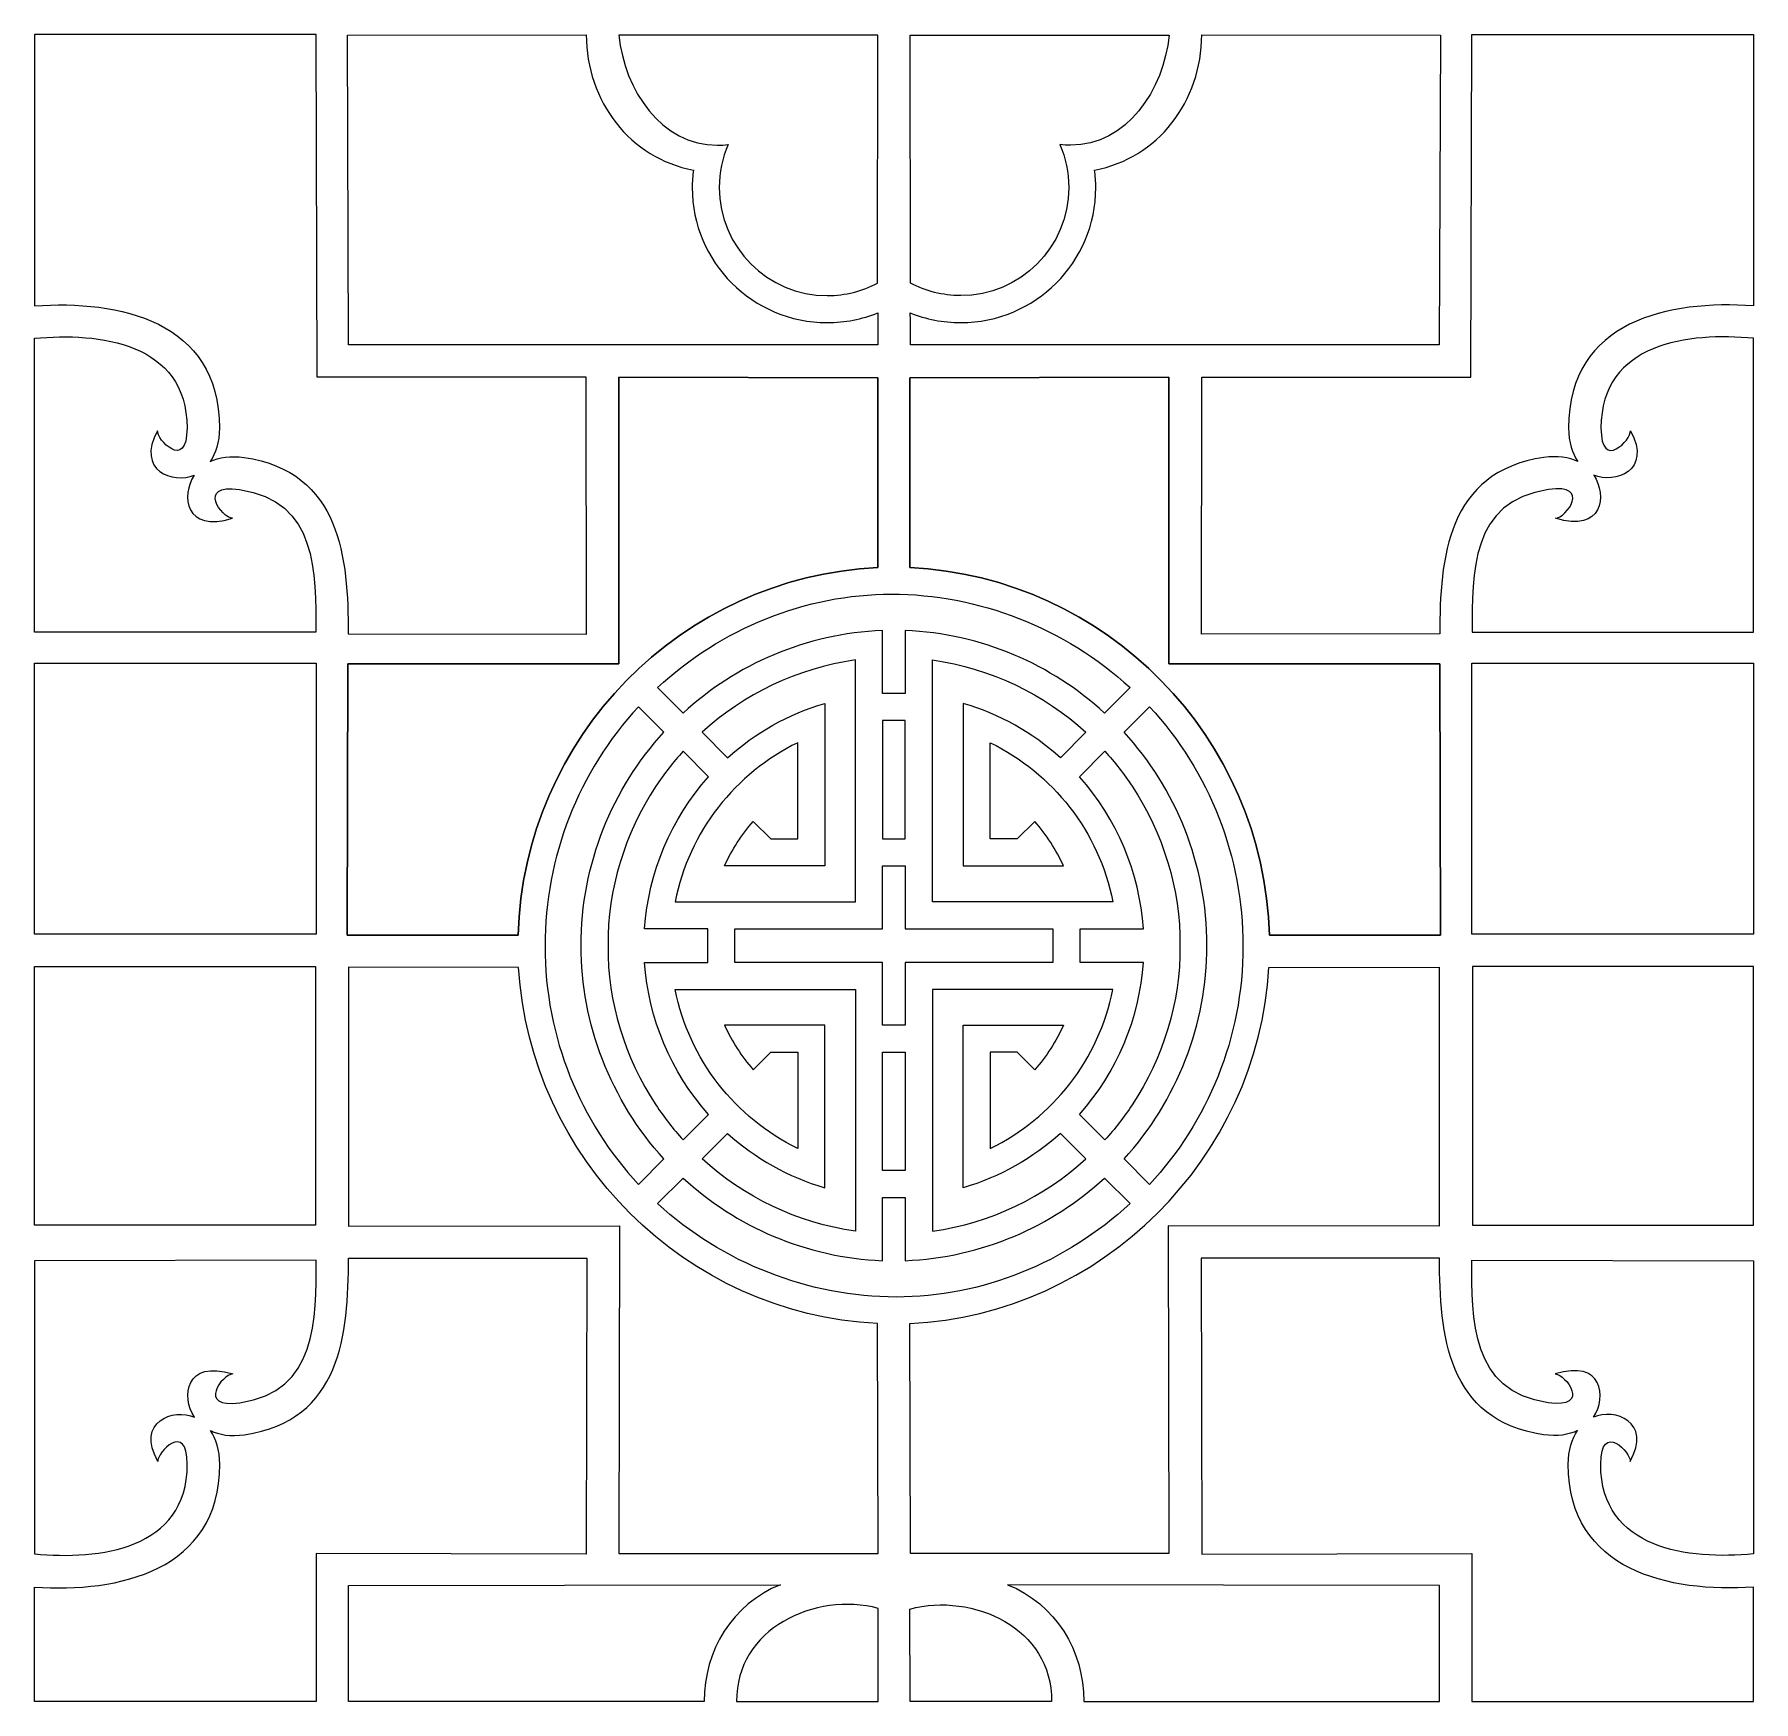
# Model space of a CAD drawing. Header units: centimetres. Extents: x -111 to 111, y -91 to 96.
# Drawn here: x 15.9 to 111.4, y -91.3 to 1.3 of the extents above; entities that cross this region are included whole.
import ezdxf

# ---------------------------------------------------------------- set-up
doc = ezdxf.new("R2010")
doc.units = ezdxf.units.CM
doc.header["$MEASUREMENT"] = 0
doc.layers.add('layer 1', color=7, linetype='Continuous')

msp = doc.modelspace()

# ---------------------------------------------------------------- linework, layer by layer
at = {"layer": 'layer 1', "color": 114, "lineweight": 9}
for points, knots in [([(15.90868, -13.7656), (15.90868, -13.7656), (15.90868, 1.31077), (15.90868, 1.31077), (15.90868, 1.31077), (15.90868, 1.31077), (31.55641, 1.31103), (31.55641, 1.31103), (31.55641, 1.31103), (31.55641, 1.31103), (31.60125, -17.71948), (31.60125, -17.71948), (31.60125, -17.71948), (31.60125, -17.71948), (46.54259, -17.7222), (46.54259, -17.7222), (46.54259, -17.7222), (46.54259, -17.7222), (46.56614, -31.99992), (46.56614, -31.99992), (46.56614, -31.99992), (46.56614, -31.99992), (33.33265, -31.99053), (33.33265, -31.99053), (33.33265, -31.99053), (33.33265, -27.79639), (32.93269, -22.97212), (27.5519, -22.1885), (27.5519, -22.1885), (26.78945, -22.07747), (26.1569, -22.18483), (25.66744, -22.41888), (25.66744, -22.41888), (25.9752, -21.96826), (26.17744, -21.34562), (26.17744, -20.5489), (26.17744, -20.5489), (26.17744, -14.56774), (20.55721, -13.44081), (15.90868, -13.7656)], [0, 0, 0, 0, 0.09090909, 0.09090909, 0.09090909, 0.09090909, 0.18181818, 0.18181818, 0.18181818, 0.18181818, 0.27272727, 0.27272727, 0.27272727, 0.27272727, 0.36363636, 0.36363636, 0.36363636, 0.36363636, 0.45454545, 0.45454545, 0.45454545, 0.45454545, 0.54545455, 0.54545455, 0.54545455, 0.54545455, 0.63636364, 0.63636364, 0.63636364, 0.63636364, 0.72727273, 0.72727273, 0.72727273, 0.72727273, 0.81818182, 0.81818182, 0.81818182, 0.81818182, 1, 1, 1, 1]), ([(62.749, -15.93503), (62.749, -15.93503), (62.749, -15.33583), (62.74068, -14.15789), (62.74068, -14.15789), (61.87538, -14.5065), (60.93016, -14.69839), (59.94024, -14.69839), (59.94024, -14.69839), (55.7988, -14.69839), (52.44024, -11.33982), (52.44024, -7.19839), (52.44024, -7.19839), (52.44024, -6.86781), (52.46222, -6.54234), (52.50371, -6.22303), (52.50371, -6.22303), (49.00185, -5.59071), (46.55435, -2.39366), (46.55435, 1.29007), (46.55435, 1.29007), (46.55435, 1.29007), (33.29844, 1.27299), (33.29844, 1.27299), (33.29844, 1.27299), (33.29844, 1.27299), (33.34981, -15.93503), (33.34981, -15.93503), (33.34981, -15.93503), (33.34981, -15.93503), (62.749, -15.93503), (62.749, -15.93503)], [0, 0, 0, 0, 0.11111111, 0.11111111, 0.11111111, 0.11111111, 0.22222222, 0.22222222, 0.22222222, 0.22222222, 0.33333333, 0.33333333, 0.33333333, 0.33333333, 0.44444444, 0.44444444, 0.44444444, 0.44444444, 0.55555556, 0.55555556, 0.55555556, 0.55555556, 0.66666667, 0.66666667, 0.66666667, 0.66666667, 0.77777778, 0.77777778, 0.77777778, 0.77777778, 1, 1, 1, 1]), ([(48.36856, 1.2701), (62.74936, 1.2701), (62.74936, 1.2701), (62.74936, 1.2701), (62.74936, 1.2701), (62.74936, 1.2701), (62.7396, -12.50646), (62.7396, -12.50646), (62.7396, -12.50646), (61.90356, -12.9486), (60.95161, -13.19839), (59.94024, -13.19839), (59.94024, -13.19839), (56.62709, -13.19839), (53.94024, -10.51153), (53.94024, -7.19839), (53.94024, -7.19839), (53.94024, -6.35121), (54.11593, -5.54498), (54.43285, -4.81415), (54.43285, -4.81415), (54.23932, -4.83299), (54.04308, -4.84261), (53.84463, -4.84261), (53.84463, -4.84261), (50.72304, -4.84261), (48.6548, -1.77675), (48.36856, 1.2701)], [0, 0, 0, 0, 0.125, 0.125, 0.125, 0.125, 0.25, 0.25, 0.25, 0.25, 0.375, 0.375, 0.375, 0.375, 0.5, 0.5, 0.5, 0.5, 0.625, 0.625, 0.625, 0.625, 0.75, 0.75, 0.75, 0.75, 1, 1, 1, 1]), ([(78.92657, 1.27009), (64.54577, 1.27009), (64.54577, 1.27009), (64.54577, 1.27009), (64.54577, 1.27009), (64.54577, 1.27009), (64.55553, -12.50647), (64.55553, -12.50647), (64.55553, -12.50647), (65.39157, -12.94861), (66.34352, -13.1984), (67.35489, -13.1984), (67.35489, -13.1984), (70.66804, -13.1984), (73.35489, -10.51154), (73.35489, -7.1984), (73.35489, -7.1984), (73.35489, -6.35122), (73.1792, -5.54499), (72.86228, -4.81416), (72.86228, -4.81416), (73.05581, -4.833), (73.25205, -4.84262), (73.4505, -4.84262), (73.4505, -4.84262), (76.57209, -4.84262), (78.64033, -1.77676), (78.92657, 1.27009)], [0, 0, 0, 0, 0.125, 0.125, 0.125, 0.125, 0.25, 0.25, 0.25, 0.25, 0.375, 0.375, 0.375, 0.375, 0.5, 0.5, 0.5, 0.5, 0.625, 0.625, 0.625, 0.625, 0.75, 0.75, 0.75, 0.75, 1, 1, 1, 1]), ([(64.56372, -15.93504), (64.56372, -15.93504), (93.93676, -15.93504), (93.93676, -15.93504), (93.93676, -15.93504), (93.93676, -15.93504), (93.99669, 1.27298), (93.99669, 1.27298), (93.99669, 1.27298), (93.99669, 1.27298), (80.74078, 1.29006), (80.74078, 1.29006), (80.74078, 1.29006), (80.74078, -2.39367), (78.29328, -5.59072), (74.79142, -6.22304), (74.79142, -6.22304), (74.83291, -6.54235), (74.85489, -6.86782), (74.85489, -7.1984), (74.85489, -7.1984), (74.85489, -11.33983), (71.49633, -14.6984), (67.35489, -14.6984), (67.35489, -14.6984), (66.36497, -14.6984), (65.41975, -14.50651), (64.55445, -14.1579), (64.55445, -14.1579), (64.56372, -15.33584), (64.56372, -15.93504), (64.56372, -15.93504)], [0, 0, 0, 0, 0.11111111, 0.11111111, 0.11111111, 0.11111111, 0.22222222, 0.22222222, 0.22222222, 0.22222222, 0.33333333, 0.33333333, 0.33333333, 0.33333333, 0.44444444, 0.44444444, 0.44444444, 0.44444444, 0.55555556, 0.55555556, 0.55555556, 0.55555556, 0.66666667, 0.66666667, 0.66666667, 0.66666667, 0.77777778, 0.77777778, 0.77777778, 0.77777778, 1, 1, 1, 1]), ([(111.38645, -13.76561), (111.38645, -13.76561), (111.38645, 1.31076), (111.38645, 1.31076), (111.38645, 1.31076), (111.38645, 1.31076), (95.73872, 1.31102), (95.73872, 1.31102), (95.73872, 1.31102), (95.73872, 1.31102), (95.69388, -17.71949), (95.69388, -17.71949), (95.69388, -17.71949), (95.69388, -17.71949), (80.75254, -17.72221), (80.75254, -17.72221), (80.75254, -17.72221), (80.75254, -17.72221), (80.72899, -31.99993), (80.72899, -31.99993), (80.72899, -31.99993), (80.72899, -31.99993), (93.96248, -31.99054), (93.96248, -31.99054), (93.96248, -31.99054), (93.96248, -27.7964), (94.36244, -22.97213), (99.74323, -22.18851), (99.74323, -22.18851), (100.50568, -22.07748), (101.13823, -22.18484), (101.62769, -22.41889), (101.62769, -22.41889), (101.31993, -21.96827), (101.11769, -21.34563), (101.11769, -20.54891), (101.11769, -20.54891), (101.11769, -14.56775), (106.73792, -13.44082), (111.38645, -13.76561)], [0, 0, 0, 0, 0.09090909, 0.09090909, 0.09090909, 0.09090909, 0.18181818, 0.18181818, 0.18181818, 0.18181818, 0.27272727, 0.27272727, 0.27272727, 0.27272727, 0.36363636, 0.36363636, 0.36363636, 0.36363636, 0.45454545, 0.45454545, 0.45454545, 0.45454545, 0.54545455, 0.54545455, 0.54545455, 0.54545455, 0.63636364, 0.63636364, 0.63636364, 0.63636364, 0.72727273, 0.72727273, 0.72727273, 0.72727273, 0.81818182, 0.81818182, 0.81818182, 0.81818182, 1, 1, 1, 1]), ([(15.90868, -15.57066), (15.90868, -15.57066), (15.90868, -31.89134), (15.90868, -31.89134), (15.90868, -31.89134), (15.90868, -31.89134), (31.53328, -31.89128), (31.53328, -31.89128), (31.53328, -31.89128), (31.53328, -28.61604), (31.63867, -24.60265), (27.29249, -23.96971), (27.29249, -23.96971), (24.87305, -23.61737), (26.32707, -25.5629), (26.90368, -25.56318), (26.90368, -25.56318), (24.27846, -26.39239), (24.02671, -24.28756), (24.77905, -23.16975), (24.77905, -23.16975), (23.61743, -23.66769), (21.51264, -22.93261), (22.7446, -20.7039), (22.7446, -20.7039), (22.6699, -21.16816), (24.37744, -22.99395), (24.37744, -20.5489), (24.37744, -20.5489), (24.37744, -15.79255), (19.4668, -15.23154), (15.90868, -15.57066)], [0, 0, 0, 0, 0.11111111, 0.11111111, 0.11111111, 0.11111111, 0.22222222, 0.22222222, 0.22222222, 0.22222222, 0.33333333, 0.33333333, 0.33333333, 0.33333333, 0.44444444, 0.44444444, 0.44444444, 0.44444444, 0.55555556, 0.55555556, 0.55555556, 0.55555556, 0.66666667, 0.66666667, 0.66666667, 0.66666667, 0.77777778, 0.77777778, 0.77777778, 0.77777778, 1, 1, 1, 1]), ([(111.38645, -15.57067), (111.38645, -15.57067), (111.38645, -31.89135), (111.38645, -31.89135), (111.38645, -31.89135), (111.38645, -31.89135), (95.76185, -31.89129), (95.76185, -31.89129), (95.76185, -31.89129), (95.76185, -28.61605), (95.65646, -24.60266), (100.00264, -23.96972), (100.00264, -23.96972), (102.42208, -23.61738), (100.96806, -25.56291), (100.39145, -25.56319), (100.39145, -25.56319), (103.01667, -26.3924), (103.26842, -24.28757), (102.51608, -23.16976), (102.51608, -23.16976), (103.6777, -23.6677), (105.78249, -22.93262), (104.55053, -20.70391), (104.55053, -20.70391), (104.62523, -21.16817), (102.91769, -22.99396), (102.91769, -20.54891), (102.91769, -20.54891), (102.91769, -15.79256), (107.82833, -15.23155), (111.38645, -15.57067)], [0, 0, 0, 0, 0.11111111, 0.11111111, 0.11111111, 0.11111111, 0.22222222, 0.22222222, 0.22222222, 0.22222222, 0.33333333, 0.33333333, 0.33333333, 0.33333333, 0.44444444, 0.44444444, 0.44444444, 0.44444444, 0.55555556, 0.55555556, 0.55555556, 0.55555556, 0.66666667, 0.66666667, 0.66666667, 0.66666667, 0.77777778, 0.77777778, 0.77777778, 0.77777778, 1, 1, 1, 1]), ([(64.26547, -35.29832), (64.26547, -35.29832), (64.26547, -31.79475), (64.26547, -31.79475), (64.26547, -31.79475), (68.53044, -31.97598), (72.4007, -33.684), (75.34341, -36.38669), (75.34341, -36.38669), (75.34341, -36.38669), (76.75863, -34.97147), (76.75863, -34.97147), (76.75863, -34.97147), (73.17954, -31.65545), (68.2908, -29.77828), (63.50978, -29.77828), (63.50978, -29.77828), (58.7268, -29.77828), (54.03501, -31.71013), (50.51493, -34.97147), (50.51493, -34.97147), (50.51493, -34.97147), (51.93015, -36.38669), (51.93015, -36.38669), (51.93015, -36.38669), (54.87286, -33.684), (58.74312, -31.97598), (63.00809, -31.79475), (63.00809, -31.79475), (63.00809, -31.79475), (63.00809, -35.29832), (63.00809, -35.29832), (63.00809, -35.29832), (63.00809, -35.29832), (64.26547, -35.29832), (64.26547, -35.29832)], [0, 0, 0, 0, 0.1, 0.1, 0.1, 0.1, 0.2, 0.2, 0.2, 0.2, 0.3, 0.3, 0.3, 0.3, 0.4, 0.4, 0.4, 0.4, 0.5, 0.5, 0.5, 0.5, 0.6, 0.6, 0.6, 0.6, 0.7, 0.7, 0.7, 0.7, 0.8, 0.8, 0.8, 0.8, 1, 1, 1, 1]), ([(15.90041, -48.659), (15.90041, -48.659), (31.55672, -48.659), (31.55672, -48.659), (31.55672, -48.659), (31.55672, -48.659), (31.55672, -33.60915), (31.55672, -33.60915), (31.55672, -33.60915), (31.55672, -33.60915), (15.90868, -33.60915), (15.90868, -33.60915), (15.90868, -33.60915), (15.90079, -47.97419), (15.90041, -48.659), (15.90041, -48.659)], [0, 0, 0, 0, 0.2, 0.2, 0.2, 0.2, 0.4, 0.4, 0.4, 0.4, 0.6, 0.6, 0.6, 0.6, 1, 1, 1, 1]), ([(51.49574, -46.86783), (52.25721, -42.97154), (54.8292, -39.7227), (58.29982, -38.03302), (58.29982, -38.03302), (58.29982, -38.03302), (58.29981, -43.37487), (58.29981, -43.37487), (58.29981, -43.37487), (58.29981, -43.37487), (56.7971, -43.37487), (56.7971, -43.37487), (56.7971, -43.37487), (56.7971, -43.37487), (55.82672, -42.40453), (55.82672, -42.40453), (55.82672, -42.40453), (55.18516, -43.14465), (54.64537, -43.97537), (54.22915, -44.87486), (54.22915, -44.87486), (54.22915, -44.87486), (59.79982, -44.87487), (59.79982, -44.87487), (59.79982, -44.87487), (59.79982, -44.87487), (59.80048, -35.84734), (59.80048, -35.84734), (59.80048, -35.84734), (57.7739, -36.4446), (55.93835, -37.48818), (54.40773, -38.86425), (54.40773, -38.86425), (54.40773, -38.86425), (52.99198, -37.4485), (52.99198, -37.4485), (52.99198, -37.4485), (55.31077, -35.33581), (58.2527, -33.89532), (61.50944, -33.4359), (61.50944, -33.4359), (61.50944, -33.4359), (61.50809, -46.86786), (61.50809, -46.86786), (61.50809, -46.86786), (61.50809, -46.86786), (51.49574, -46.86783), (51.49574, -46.86783)], [0, 0, 0, 0, 0.07692308, 0.07692308, 0.07692308, 0.07692308, 0.15384615, 0.15384615, 0.15384615, 0.15384615, 0.23076923, 0.23076923, 0.23076923, 0.23076923, 0.30769231, 0.30769231, 0.30769231, 0.30769231, 0.38461538, 0.38461538, 0.38461538, 0.38461538, 0.46153846, 0.46153846, 0.46153846, 0.46153846, 0.53846154, 0.53846154, 0.53846154, 0.53846154, 0.61538462, 0.61538462, 0.61538462, 0.61538462, 0.69230769, 0.69230769, 0.69230769, 0.69230769, 0.76923077, 0.76923077, 0.76923077, 0.76923077, 0.84615385, 0.84615385, 0.84615385, 0.84615385, 1, 1, 1, 1]), ([(75.79939, -46.86784), (75.03792, -42.97155), (72.46593, -39.72271), (68.99531, -38.03303), (68.99531, -38.03303), (68.99531, -38.03303), (68.99532, -43.37488), (68.99532, -43.37488), (68.99532, -43.37488), (68.99532, -43.37488), (70.49803, -43.37488), (70.49803, -43.37488), (70.49803, -43.37488), (70.49803, -43.37488), (71.46841, -42.40454), (71.46841, -42.40454), (71.46841, -42.40454), (72.10997, -43.14466), (72.64976, -43.97538), (73.06598, -44.87487), (73.06598, -44.87487), (73.06598, -44.87487), (67.49531, -44.87488), (67.49531, -44.87488), (67.49531, -44.87488), (67.49531, -44.87488), (67.49465, -35.84735), (67.49465, -35.84735), (67.49465, -35.84735), (69.52123, -36.44461), (71.35678, -37.48819), (72.8874, -38.86426), (72.8874, -38.86426), (72.8874, -38.86426), (74.30315, -37.44851), (74.30315, -37.44851), (74.30315, -37.44851), (71.98436, -35.33582), (69.04243, -33.89533), (65.78569, -33.43591), (65.78569, -33.43591), (65.78569, -33.43591), (65.78704, -46.86787), (65.78704, -46.86787), (65.78704, -46.86787), (65.78704, -46.86787), (75.79939, -46.86784), (75.79939, -46.86784)], [0, 0, 0, 0, 0.07692308, 0.07692308, 0.07692308, 0.07692308, 0.15384615, 0.15384615, 0.15384615, 0.15384615, 0.23076923, 0.23076923, 0.23076923, 0.23076923, 0.30769231, 0.30769231, 0.30769231, 0.30769231, 0.38461538, 0.38461538, 0.38461538, 0.38461538, 0.46153846, 0.46153846, 0.46153846, 0.46153846, 0.53846154, 0.53846154, 0.53846154, 0.53846154, 0.61538462, 0.61538462, 0.61538462, 0.61538462, 0.69230769, 0.69230769, 0.69230769, 0.69230769, 0.76923077, 0.76923077, 0.76923077, 0.76923077, 0.84615385, 0.84615385, 0.84615385, 0.84615385, 1, 1, 1, 1]), ([(111.39472, -48.65901), (111.39472, -48.65901), (111.39441, -48.09405), (111.38645, -33.60916), (111.38645, -33.60916), (111.38645, -33.60916), (95.73841, -33.60916), (95.73841, -33.60916), (95.73841, -33.60916), (95.73841, -33.60916), (95.73841, -48.65901), (95.73841, -48.65901), (95.73841, -48.65901), (95.73841, -48.65901), (111.39472, -48.65901), (111.39472, -48.65901)], [0, 0, 0, 0, 0.2, 0.2, 0.2, 0.2, 0.4, 0.4, 0.4, 0.4, 0.6, 0.6, 0.6, 0.6, 1, 1, 1, 1]), ([(46.26361, -49.32), (46.26361, -53.60129), (47.91513, -57.93362), (50.86962, -61.15183), (50.86962, -61.15183), (50.86962, -61.15183), (49.45445, -62.56729), (49.45445, -62.56729), (49.45445, -62.56729), (46.23296, -59.08907), (44.2636, -54.43455), (44.2636, -49.321), (44.2636, -49.321), (44.2636, -44.39213), (46.10444, -39.64897), (49.45445, -36.03199), (49.45445, -36.03199), (49.45445, -36.03199), (50.86962, -37.44745), (50.86962, -37.44745), (50.86962, -37.44745), (48.00963, -40.56272), (46.26361, -44.75873), (46.26361, -49.32)], [0, 0, 0, 0, 0.14285714, 0.14285714, 0.14285714, 0.14285714, 0.28571429, 0.28571429, 0.28571429, 0.28571429, 0.42857143, 0.42857143, 0.42857143, 0.42857143, 0.57142857, 0.57142857, 0.57142857, 0.57142857, 0.71428571, 0.71428571, 0.71428571, 0.71428571, 1, 1, 1, 1]), ([(81.03152, -49.32001), (81.03152, -53.6013), (79.38, -57.93363), (76.42551, -61.15184), (76.42551, -61.15184), (76.42551, -61.15184), (77.84068, -62.5673), (77.84068, -62.5673), (77.84068, -62.5673), (81.06217, -59.08908), (83.03153, -54.43456), (83.03153, -49.32101), (83.03153, -49.32101), (83.03153, -44.39214), (81.19069, -39.64898), (77.84068, -36.032), (77.84068, -36.032), (77.84068, -36.032), (76.42551, -37.44746), (76.42551, -37.44746), (76.42551, -37.44746), (79.2855, -40.56273), (81.03152, -44.75874), (81.03152, -49.32001)], [0, 0, 0, 0, 0.14285714, 0.14285714, 0.14285714, 0.14285714, 0.28571429, 0.28571429, 0.28571429, 0.28571429, 0.42857143, 0.42857143, 0.42857143, 0.42857143, 0.57142857, 0.57142857, 0.57142857, 0.57142857, 0.71428571, 0.71428571, 0.71428571, 0.71428571, 1, 1, 1, 1]), ([(63.00809, -43.37487), (63.00809, -43.37487), (63.00809, -36.80074), (63.00809, -36.80074), (63.00809, -36.80074), (63.00809, -36.80074), (64.26547, -36.80074), (64.26547, -36.80074), (64.26547, -36.80074), (64.26547, -36.80074), (64.26547, -43.37487), (64.26547, -43.37487), (64.26547, -43.37487), (64.26547, -43.37487), (63.00809, -43.37487), (63.00809, -43.37487)], [0, 0, 0, 0, 0.2, 0.2, 0.2, 0.2, 0.4, 0.4, 0.4, 0.4, 0.6, 0.6, 0.6, 0.6, 1, 1, 1, 1]), ([(53.30255, -50.23143), (53.30255, -50.23143), (49.79331, -50.23143), (49.79331, -50.23143), (49.79331, -50.23143), (50.02344, -53.36421), (51.23634, -56.32502), (53.34723, -58.67424), (53.34723, -58.67424), (53.34723, -58.67424), (51.93141, -60.09028), (51.93141, -60.09028), (51.93141, -60.09028), (51.37863, -59.48332), (50.87191, -58.83366), (50.41678, -58.14686), (50.41678, -58.14686), (48.70207, -55.52436), (47.72806, -52.44417), (47.76387, -49.29964), (47.76387, -49.29964), (47.72806, -46.15511), (48.70207, -43.07492), (50.41678, -40.45242), (50.41678, -40.45242), (50.87191, -39.76562), (51.37863, -39.11596), (51.93141, -38.509), (51.93141, -38.509), (51.93141, -38.509), (53.34723, -39.92504), (53.34723, -39.92504), (53.34723, -39.92504), (51.23634, -42.27426), (50.02344, -45.23507), (49.79331, -48.36785), (49.79331, -48.36785), (49.79331, -48.36785), (53.30255, -48.36785), (53.30255, -48.36785), (53.30255, -48.36785), (53.30255, -48.36785), (53.30255, -50.23143), (53.30255, -50.23143)], [0, 0, 0, 0, 0.08333333, 0.08333333, 0.08333333, 0.08333333, 0.16666667, 0.16666667, 0.16666667, 0.16666667, 0.25, 0.25, 0.25, 0.25, 0.33333333, 0.33333333, 0.33333333, 0.33333333, 0.41666667, 0.41666667, 0.41666667, 0.41666667, 0.5, 0.5, 0.5, 0.5, 0.58333333, 0.58333333, 0.58333333, 0.58333333, 0.66666667, 0.66666667, 0.66666667, 0.66666667, 0.75, 0.75, 0.75, 0.75, 0.83333333, 0.83333333, 0.83333333, 0.83333333, 1, 1, 1, 1]), ([(73.99258, -50.23144), (73.99258, -50.23144), (77.50182, -50.23144), (77.50182, -50.23144), (77.50182, -50.23144), (77.27169, -53.36422), (76.05879, -56.32503), (73.9479, -58.67425), (73.9479, -58.67425), (73.9479, -58.67425), (75.36372, -60.09029), (75.36372, -60.09029), (75.36372, -60.09029), (75.9165, -59.48333), (76.42322, -58.83367), (76.87835, -58.14687), (76.87835, -58.14687), (78.59306, -55.52437), (79.56707, -52.44418), (79.53126, -49.29965), (79.53126, -49.29965), (79.56707, -46.15512), (78.59306, -43.07493), (76.87835, -40.45243), (76.87835, -40.45243), (76.42322, -39.76563), (75.9165, -39.11597), (75.36372, -38.50901), (75.36372, -38.50901), (75.36372, -38.50901), (73.9479, -39.92505), (73.9479, -39.92505), (73.9479, -39.92505), (76.05879, -42.27427), (77.27169, -45.23508), (77.50182, -48.36786), (77.50182, -48.36786), (77.50182, -48.36786), (73.99258, -48.36786), (73.99258, -48.36786), (73.99258, -48.36786), (73.99258, -48.36786), (73.99258, -50.23144), (73.99258, -50.23144)], [0, 0, 0, 0, 0.08333333, 0.08333333, 0.08333333, 0.08333333, 0.16666667, 0.16666667, 0.16666667, 0.16666667, 0.25, 0.25, 0.25, 0.25, 0.33333333, 0.33333333, 0.33333333, 0.33333333, 0.41666667, 0.41666667, 0.41666667, 0.41666667, 0.5, 0.5, 0.5, 0.5, 0.58333333, 0.58333333, 0.58333333, 0.58333333, 0.66666667, 0.66666667, 0.66666667, 0.66666667, 0.75, 0.75, 0.75, 0.75, 0.83333333, 0.83333333, 0.83333333, 0.83333333, 1, 1, 1, 1]), ([(64.26548, -53.72441), (64.26548, -53.72441), (64.26547, -50.23142), (64.26547, -50.23142), (64.26547, -50.23142), (64.26547, -50.23142), (72.46445, -50.23142), (72.46445, -50.23142), (72.46445, -50.23142), (72.46445, -50.23142), (72.46445, -48.36786), (72.46445, -48.36786), (72.46445, -48.36786), (72.46445, -48.36786), (64.26547, -48.36786), (64.26547, -48.36786), (64.26547, -48.36786), (64.26547, -48.36786), (64.26548, -44.87487), (64.26548, -44.87487), (64.26548, -44.87487), (64.26548, -44.87487), (63.00808, -44.87487), (63.00808, -44.87487), (63.00808, -44.87487), (63.00808, -44.87487), (63.00809, -48.36786), (63.00809, -48.36786), (63.00809, -48.36786), (63.00809, -48.36786), (54.80911, -48.36786), (54.80911, -48.36786), (54.80911, -48.36786), (54.80911, -48.36786), (54.80911, -50.23142), (54.80911, -50.23142), (54.80911, -50.23142), (54.80911, -50.23142), (63.00809, -50.23142), (63.00809, -50.23142), (63.00809, -50.23142), (63.00809, -50.23142), (63.00808, -53.72441), (63.00808, -53.72441), (63.00808, -53.72441), (63.00808, -53.72441), (64.26548, -53.72441), (64.26548, -53.72441)], [0, 0, 0, 0, 0.07692308, 0.07692308, 0.07692308, 0.07692308, 0.15384615, 0.15384615, 0.15384615, 0.15384615, 0.23076923, 0.23076923, 0.23076923, 0.23076923, 0.30769231, 0.30769231, 0.30769231, 0.30769231, 0.38461538, 0.38461538, 0.38461538, 0.38461538, 0.46153846, 0.46153846, 0.46153846, 0.46153846, 0.53846154, 0.53846154, 0.53846154, 0.53846154, 0.61538462, 0.61538462, 0.61538462, 0.61538462, 0.69230769, 0.69230769, 0.69230769, 0.69230769, 0.76923077, 0.76923077, 0.76923077, 0.76923077, 0.84615385, 0.84615385, 0.84615385, 0.84615385, 1, 1, 1, 1]), ([(15.90868, -64.82389), (15.90868, -64.82389), (31.5177, -64.82389), (31.5177, -64.82389), (31.5177, -64.82389), (31.5177, -64.82389), (31.5177, -50.46154), (31.5177, -50.46154), (31.5177, -50.46154), (31.5177, -50.46154), (15.90868, -50.46154), (15.90868, -50.46154), (15.90868, -50.46154), (15.90868, -64.33597), (15.90868, -64.82389), (15.90868, -64.82389)], [0, 0, 0, 0, 0.2, 0.2, 0.2, 0.2, 0.4, 0.4, 0.4, 0.4, 0.6, 0.6, 0.6, 0.6, 1, 1, 1, 1]), ([(111.38645, -64.8239), (111.38645, -64.8239), (95.77743, -64.8239), (95.77743, -64.8239), (95.77743, -64.8239), (95.77743, -64.8239), (95.77743, -50.46155), (95.77743, -50.46155), (95.77743, -50.46155), (95.77743, -50.46155), (111.38645, -50.46155), (111.38645, -50.46155), (111.38645, -50.46155), (111.38645, -64.33598), (111.38645, -64.8239), (111.38645, -64.8239)], [0, 0, 0, 0, 0.2, 0.2, 0.2, 0.2, 0.4, 0.4, 0.4, 0.4, 0.6, 0.6, 0.6, 0.6, 1, 1, 1, 1]), ([(51.49574, -51.73145), (52.25721, -55.62774), (54.8292, -58.87658), (58.29982, -60.56626), (58.29982, -60.56626), (58.29982, -60.56626), (58.29981, -55.22441), (58.29981, -55.22441), (58.29981, -55.22441), (58.29981, -55.22441), (56.7971, -55.22441), (56.7971, -55.22441), (56.7971, -55.22441), (56.7971, -55.22441), (55.82672, -56.19475), (55.82672, -56.19475), (55.82672, -56.19475), (55.18516, -55.45463), (54.64537, -54.62391), (54.22915, -53.72442), (54.22915, -53.72442), (54.22915, -53.72442), (59.79982, -53.72441), (59.79982, -53.72441), (59.79982, -53.72441), (59.79982, -53.72441), (59.80048, -62.75194), (59.80048, -62.75194), (59.80048, -62.75194), (57.7739, -62.15468), (55.93835, -61.1111), (54.40773, -59.73503), (54.40773, -59.73503), (54.40773, -59.73503), (52.99198, -61.15078), (52.99198, -61.15078), (52.99198, -61.15078), (55.31077, -63.26347), (58.2527, -64.70396), (61.50944, -65.16338), (61.50944, -65.16338), (61.50944, -65.16338), (61.50809, -51.73142), (61.50809, -51.73142), (61.50809, -51.73142), (61.50809, -51.73142), (51.49574, -51.73145), (51.49574, -51.73145)], [0, 0, 0, 0, 0.07692308, 0.07692308, 0.07692308, 0.07692308, 0.15384615, 0.15384615, 0.15384615, 0.15384615, 0.23076923, 0.23076923, 0.23076923, 0.23076923, 0.30769231, 0.30769231, 0.30769231, 0.30769231, 0.38461538, 0.38461538, 0.38461538, 0.38461538, 0.46153846, 0.46153846, 0.46153846, 0.46153846, 0.53846154, 0.53846154, 0.53846154, 0.53846154, 0.61538462, 0.61538462, 0.61538462, 0.61538462, 0.69230769, 0.69230769, 0.69230769, 0.69230769, 0.76923077, 0.76923077, 0.76923077, 0.76923077, 0.84615385, 0.84615385, 0.84615385, 0.84615385, 1, 1, 1, 1]), ([(75.79939, -51.73146), (75.03792, -55.62775), (72.46593, -58.87659), (68.99531, -60.56627), (68.99531, -60.56627), (68.99531, -60.56627), (68.99532, -55.22442), (68.99532, -55.22442), (68.99532, -55.22442), (68.99532, -55.22442), (70.49803, -55.22442), (70.49803, -55.22442), (70.49803, -55.22442), (70.49803, -55.22442), (71.46841, -56.19476), (71.46841, -56.19476), (71.46841, -56.19476), (72.10997, -55.45464), (72.64976, -54.62392), (73.06598, -53.72443), (73.06598, -53.72443), (73.06598, -53.72443), (67.49531, -53.72442), (67.49531, -53.72442), (67.49531, -53.72442), (67.49531, -53.72442), (67.49465, -62.75195), (67.49465, -62.75195), (67.49465, -62.75195), (69.52123, -62.15469), (71.35678, -61.11111), (72.8874, -59.73504), (72.8874, -59.73504), (72.8874, -59.73504), (74.30315, -61.15079), (74.30315, -61.15079), (74.30315, -61.15079), (71.98436, -63.26348), (69.04243, -64.70397), (65.78569, -65.16339), (65.78569, -65.16339), (65.78569, -65.16339), (65.78704, -51.73143), (65.78704, -51.73143), (65.78704, -51.73143), (65.78704, -51.73143), (75.79939, -51.73146), (75.79939, -51.73146)], [0, 0, 0, 0, 0.07692308, 0.07692308, 0.07692308, 0.07692308, 0.15384615, 0.15384615, 0.15384615, 0.15384615, 0.23076923, 0.23076923, 0.23076923, 0.23076923, 0.30769231, 0.30769231, 0.30769231, 0.30769231, 0.38461538, 0.38461538, 0.38461538, 0.38461538, 0.46153846, 0.46153846, 0.46153846, 0.46153846, 0.53846154, 0.53846154, 0.53846154, 0.53846154, 0.61538462, 0.61538462, 0.61538462, 0.61538462, 0.69230769, 0.69230769, 0.69230769, 0.69230769, 0.76923077, 0.76923077, 0.76923077, 0.76923077, 0.84615385, 0.84615385, 0.84615385, 0.84615385, 1, 1, 1, 1]), ([(64.26547, -61.79854), (64.26547, -61.79854), (64.26547, -55.22441), (64.26547, -55.22441), (64.26547, -55.22441), (64.26547, -55.22441), (63.00809, -55.22441), (63.00809, -55.22441), (63.00809, -55.22441), (63.00809, -55.22441), (63.00809, -61.79854), (63.00809, -61.79854), (63.00809, -61.79854), (63.00809, -61.79854), (64.26547, -61.79854), (64.26547, -61.79854)], [0, 0, 0, 0, 0.2, 0.2, 0.2, 0.2, 0.4, 0.4, 0.4, 0.4, 0.6, 0.6, 0.6, 0.6, 1, 1, 1, 1]), ([(63.76378, -68.821), (68.5448, -68.821), (73.17954, -66.94383), (76.75863, -63.62781), (76.75863, -63.62781), (76.75863, -63.62781), (75.34341, -62.21259), (75.34341, -62.21259), (75.34341, -62.21259), (72.4007, -64.91528), (68.53044, -66.6233), (64.26547, -66.80453), (64.26547, -66.80453), (64.26547, -66.80453), (64.26547, -63.30096), (64.26547, -63.30096), (64.26547, -63.30096), (64.26547, -63.30096), (63.00809, -63.30096), (63.00809, -63.30096), (63.00809, -63.30096), (63.00809, -63.30096), (63.00809, -66.80453), (63.00809, -66.80453), (63.00809, -66.80453), (58.74312, -66.6233), (54.87286, -64.91528), (51.93015, -62.21259), (51.93015, -62.21259), (51.93015, -62.21259), (50.51493, -63.62781), (50.51493, -63.62781), (50.51493, -63.62781), (54.09402, -66.94383), (58.98276, -68.821), (63.76378, -68.821)], [0, 0, 0, 0, 0.1, 0.1, 0.1, 0.1, 0.2, 0.2, 0.2, 0.2, 0.3, 0.3, 0.3, 0.3, 0.4, 0.4, 0.4, 0.4, 0.5, 0.5, 0.5, 0.5, 0.6, 0.6, 0.6, 0.6, 0.7, 0.7, 0.7, 0.7, 0.8, 0.8, 0.8, 0.8, 1, 1, 1, 1]), ([(15.90868, -84.92826), (15.90868, -84.92826), (15.90868, -91.2883), (15.90868, -91.2883), (15.90868, -91.2883), (15.90868, -91.2883), (31.54775, -91.2883), (31.54775, -91.2883), (31.54775, -91.2883), (31.54775, -91.2883), (31.54765, -83.06302), (31.54765, -83.06302), (31.54765, -83.06302), (31.54765, -83.06302), (46.55391, -83.09465), (46.55391, -83.09465), (46.55391, -83.09465), (46.55391, -83.09465), (46.58102, -66.6597), (46.58102, -66.6597), (46.58102, -66.6597), (46.58102, -66.6597), (33.34753, -66.66909), (33.34753, -66.66909), (33.34753, -66.66909), (33.34753, -70.86323), (32.94757, -75.6875), (27.56678, -76.47112), (27.56678, -76.47112), (26.80433, -76.58215), (26.17178, -76.47479), (25.68232, -76.24074), (25.68232, -76.24074), (25.99008, -76.69136), (26.19232, -77.314), (26.19232, -78.11072), (26.19232, -78.11072), (26.19232, -84.05), (20.55545, -85.25293), (15.90868, -84.92826)], [0, 0, 0, 0, 0.09090909, 0.09090909, 0.09090909, 0.09090909, 0.18181818, 0.18181818, 0.18181818, 0.18181818, 0.27272727, 0.27272727, 0.27272727, 0.27272727, 0.36363636, 0.36363636, 0.36363636, 0.36363636, 0.45454545, 0.45454545, 0.45454545, 0.45454545, 0.54545455, 0.54545455, 0.54545455, 0.54545455, 0.63636364, 0.63636364, 0.63636364, 0.63636364, 0.72727273, 0.72727273, 0.72727273, 0.72727273, 0.81818182, 0.81818182, 0.81818182, 0.81818182, 1, 1, 1, 1]), ([(15.90868, -83.08896), (15.90868, -83.08896), (15.90868, -66.80252), (15.90868, -66.80252), (15.90868, -66.80252), (15.90868, -66.80252), (31.54816, -66.76834), (31.54816, -66.76834), (31.54816, -66.76834), (31.54816, -70.04358), (31.65355, -74.05697), (27.30737, -74.68991), (27.30737, -74.68991), (24.88793, -75.04225), (26.34195, -73.09672), (26.91856, -73.09644), (26.91856, -73.09644), (24.29334, -72.26723), (24.04159, -74.37206), (24.79393, -75.48987), (24.79393, -75.48987), (23.63231, -74.99193), (21.52752, -75.72701), (22.75948, -77.95572), (22.75948, -77.95572), (22.68478, -77.49146), (24.39232, -75.66567), (24.39232, -78.11072), (24.39232, -78.11072), (24.39232, -82.87397), (19.46927, -83.42832), (15.90868, -83.08896)], [0, 0, 0, 0, 0.11111111, 0.11111111, 0.11111111, 0.11111111, 0.22222222, 0.22222222, 0.22222222, 0.22222222, 0.33333333, 0.33333333, 0.33333333, 0.33333333, 0.44444444, 0.44444444, 0.44444444, 0.44444444, 0.55555556, 0.55555556, 0.55555556, 0.55555556, 0.66666667, 0.66666667, 0.66666667, 0.66666667, 0.77777778, 0.77777778, 0.77777778, 0.77777778, 1, 1, 1, 1]), ([(111.38645, -84.92827), (111.38645, -84.92827), (111.38645, -91.28831), (111.38645, -91.28831), (111.38645, -91.28831), (111.38645, -91.28831), (95.74738, -91.28831), (95.74738, -91.28831), (95.74738, -91.28831), (95.74738, -91.28831), (95.74748, -83.06303), (95.74748, -83.06303), (95.74748, -83.06303), (95.74748, -83.06303), (80.74122, -83.09466), (80.74122, -83.09466), (80.74122, -83.09466), (80.74122, -83.09466), (80.71411, -66.65971), (80.71411, -66.65971), (80.71411, -66.65971), (80.71411, -66.65971), (93.9476, -66.6691), (93.9476, -66.6691), (93.9476, -66.6691), (93.9476, -70.86324), (94.34756, -75.68751), (99.72835, -76.47113), (99.72835, -76.47113), (100.4908, -76.58216), (101.12335, -76.4748), (101.61281, -76.24075), (101.61281, -76.24075), (101.30505, -76.69137), (101.10281, -77.31401), (101.10281, -78.11073), (101.10281, -78.11073), (101.10281, -84.05001), (106.73968, -85.25294), (111.38645, -84.92827)], [0, 0, 0, 0, 0.09090909, 0.09090909, 0.09090909, 0.09090909, 0.18181818, 0.18181818, 0.18181818, 0.18181818, 0.27272727, 0.27272727, 0.27272727, 0.27272727, 0.36363636, 0.36363636, 0.36363636, 0.36363636, 0.45454545, 0.45454545, 0.45454545, 0.45454545, 0.54545455, 0.54545455, 0.54545455, 0.54545455, 0.63636364, 0.63636364, 0.63636364, 0.63636364, 0.72727273, 0.72727273, 0.72727273, 0.72727273, 0.81818182, 0.81818182, 0.81818182, 0.81818182, 1, 1, 1, 1]), ([(111.38645, -83.08897), (111.38645, -83.08897), (111.38645, -66.80253), (111.38645, -66.80253), (111.38645, -66.80253), (111.38645, -66.80253), (95.74697, -66.76835), (95.74697, -66.76835), (95.74697, -66.76835), (95.74697, -70.04359), (95.64158, -74.05698), (99.98776, -74.68992), (99.98776, -74.68992), (102.4072, -75.04226), (100.95318, -73.09673), (100.37657, -73.09645), (100.37657, -73.09645), (103.00179, -72.26724), (103.25354, -74.37207), (102.5012, -75.48988), (102.5012, -75.48988), (103.66282, -74.99194), (105.76761, -75.72702), (104.53565, -77.95573), (104.53565, -77.95573), (104.61035, -77.49147), (102.90281, -75.66568), (102.90281, -78.11073), (102.90281, -78.11073), (102.90281, -82.87398), (107.82586, -83.42833), (111.38645, -83.08897)], [0, 0, 0, 0, 0.11111111, 0.11111111, 0.11111111, 0.11111111, 0.22222222, 0.22222222, 0.22222222, 0.22222222, 0.33333333, 0.33333333, 0.33333333, 0.33333333, 0.44444444, 0.44444444, 0.44444444, 0.44444444, 0.55555556, 0.55555556, 0.55555556, 0.55555556, 0.66666667, 0.66666667, 0.66666667, 0.66666667, 0.77777778, 0.77777778, 0.77777778, 0.77777778, 1, 1, 1, 1]), ([(57.33843, -84.79851), (57.33843, -84.79851), (33.34758, -84.8435), (33.34758, -84.8435), (33.34758, -84.8435), (33.34758, -84.8435), (33.34758, -91.2883), (33.34758, -91.2883), (33.34758, -91.2883), (33.34758, -91.2883), (53.11142, -91.2883), (53.11142, -91.2883), (53.11142, -91.2883), (53.08401, -88.4468), (54.67949, -85.88425), (57.33843, -84.79851)], [0, 0, 0, 0, 0.2, 0.2, 0.2, 0.2, 0.4, 0.4, 0.4, 0.4, 0.6, 0.6, 0.6, 0.6, 1, 1, 1, 1]), ([(69.9567, -84.79852), (69.9567, -84.79852), (93.94755, -84.84351), (93.94755, -84.84351), (93.94755, -84.84351), (93.94755, -84.84351), (93.94755, -91.28831), (93.94755, -91.28831), (93.94755, -91.28831), (93.94755, -91.28831), (74.18371, -91.28831), (74.18371, -91.28831), (74.18371, -91.28831), (74.21112, -88.44681), (72.61564, -85.88426), (69.9567, -84.79852)], [0, 0, 0, 0, 0.2, 0.2, 0.2, 0.2, 0.4, 0.4, 0.4, 0.4, 0.6, 0.6, 0.6, 0.6, 1, 1, 1, 1]), ([(62.77439, -86.11644), (62.77439, -86.11644), (62.76605, -91.292), (62.76605, -91.292), (62.76605, -91.292), (62.76605, -91.292), (61.20679, -91.29188), (54.90549, -91.29188), (54.90549, -91.29188), (54.85217, -87.24045), (59.29363, -85.18257), (62.77439, -86.11644)], [0, 0, 0, 0, 0.25, 0.25, 0.25, 0.25, 0.5, 0.5, 0.5, 0.5, 1, 1, 1, 1]), ([(64.53432, -86.15067), (64.53432, -86.15067), (64.54387, -91.29376), (64.54387, -91.29376), (64.54387, -91.29376), (64.54387, -91.29376), (66.09336, -91.29187), (72.39466, -91.29187), (72.39466, -91.29187), (72.44852, -87.19993), (68.02725, -85.21353), (64.53432, -86.15067)], [0, 0, 0, 0, 0.25, 0.25, 0.25, 0.25, 0.5, 0.5, 0.5, 0.5, 1, 1, 1, 1])]:
    msp.add_open_spline(points, degree=3, knots=knots, dxfattribs=at)
at = {"layer": 'layer 1', "color": 114}
for points, knots in [([(62.74856, -28.3025), (62.74856, -28.3025), (62.74914, -17.76723), (62.74914, -17.76723), (62.74914, -17.76723), (62.74914, -17.76723), (48.36856, -17.7331), (48.36856, -17.7331), (48.36856, -17.7331), (48.36856, -17.7331), (48.36856, -33.6547), (48.36856, -33.6547), (48.36856, -33.6547), (48.36856, -33.6547), (33.30296, -33.6547), (33.30296, -33.6547), (33.30296, -33.6547), (33.30296, -33.6547), (33.26872, -48.7203), (33.26872, -48.7203), (33.26872, -48.7203), (33.26872, -48.7203), (33.26866, -48.72263), (42.77191, -48.72411), (42.77191, -48.72411), (43.07807, -37.7395), (51.82185, -28.82396), (62.75067, -28.30242), (62.75067, -28.30242), (62.75067, -28.30242), (62.74856, -28.3025), (62.74856, -28.3025)], [0, 0, 0, 0, 0.11111111, 0.11111111, 0.11111111, 0.11111111, 0.22222222, 0.22222222, 0.22222222, 0.22222222, 0.33333333, 0.33333333, 0.33333333, 0.33333333, 0.44444444, 0.44444444, 0.44444444, 0.44444444, 0.55555556, 0.55555556, 0.55555556, 0.55555556, 0.66666667, 0.66666667, 0.66666667, 0.66666667, 0.77777778, 0.77777778, 0.77777778, 0.77777778, 1, 1, 1, 1]), ([(64.525, -28.3025), (64.525, -28.3025), (64.52442, -17.76723), (64.52442, -17.76723), (64.52442, -17.76723), (64.52442, -17.76723), (78.905, -17.7331), (78.905, -17.7331), (78.905, -17.7331), (78.905, -17.7331), (78.905, -33.6547), (78.905, -33.6547), (78.905, -33.6547), (78.905, -33.6547), (93.9706, -33.6547), (93.9706, -33.6547), (93.9706, -33.6547), (93.9706, -33.6547), (94.00484, -48.7203), (94.00484, -48.7203), (94.00484, -48.7203), (94.00484, -48.7203), (94.0049, -48.72263), (84.50165, -48.72411), (84.50165, -48.72411), (84.19549, -37.7395), (75.45171, -28.82396), (64.52289, -28.30242), (64.52289, -28.30242), (64.52289, -28.30242), (64.525, -28.3025), (64.525, -28.3025)], [0, 0, 0, 0, 0.11111111, 0.11111111, 0.11111111, 0.11111111, 0.22222222, 0.22222222, 0.22222222, 0.22222222, 0.33333333, 0.33333333, 0.33333333, 0.33333333, 0.44444444, 0.44444444, 0.44444444, 0.44444444, 0.55555556, 0.55555556, 0.55555556, 0.55555556, 0.66666667, 0.66666667, 0.66666667, 0.66666667, 0.77777778, 0.77777778, 0.77777778, 0.77777778, 1, 1, 1, 1]), ([(62.73239, -70.2954), (62.73239, -70.2954), (62.76288, -83.07163), (62.76288, -83.07163), (62.76288, -83.07163), (62.76288, -83.07163), (48.36621, -83.05874), (48.36621, -83.05874), (48.36621, -83.05874), (48.36621, -83.05874), (48.3998, -64.86053), (48.3998, -64.86053), (48.3998, -64.86053), (48.3998, -64.86053), (33.3486, -64.88835), (33.3486, -64.88835), (33.3486, -64.88835), (33.3486, -64.88835), (33.3486, -50.50545), (33.3486, -50.50545), (33.3486, -50.50545), (33.3486, -50.50545), (42.7984, -50.51913), (42.7984, -50.51913), (42.7984, -50.51913), (43.41298, -61.09449), (52.0631, -69.78208), (62.73239, -70.2954)], [0, 0, 0, 0, 0.125, 0.125, 0.125, 0.125, 0.25, 0.25, 0.25, 0.25, 0.375, 0.375, 0.375, 0.375, 0.5, 0.5, 0.5, 0.5, 0.625, 0.625, 0.625, 0.625, 0.75, 0.75, 0.75, 0.75, 1, 1, 1, 1]), ([(64.53023, -70.29596), (64.53023, -70.29596), (64.56084, -83.06365), (64.56084, -83.06365), (64.56084, -83.06365), (64.56084, -83.06365), (78.90735, -83.05874), (78.90735, -83.05874), (78.90735, -83.05874), (78.90735, -83.05874), (78.87376, -64.86053), (78.87376, -64.86053), (78.87376, -64.86053), (78.87376, -64.86053), (93.92496, -64.88835), (93.92496, -64.88835), (93.92496, -64.88835), (93.92496, -64.88835), (93.92496, -50.50545), (93.92496, -50.50545), (93.92496, -50.50545), (93.92496, -50.50545), (84.47516, -50.51913), (84.47516, -50.51913), (84.47516, -50.51913), (83.86097, -61.08796), (75.19046, -69.77287), (64.53023, -70.29596)], [0, 0, 0, 0, 0.125, 0.125, 0.125, 0.125, 0.25, 0.25, 0.25, 0.25, 0.375, 0.375, 0.375, 0.375, 0.5, 0.5, 0.5, 0.5, 0.625, 0.625, 0.625, 0.625, 0.75, 0.75, 0.75, 0.75, 1, 1, 1, 1])]:
    msp.add_open_spline(points, degree=3, knots=knots, dxfattribs=at)
at = {"layer": 'layer 1', "color": 250, "lineweight": 9}
for points in [[(62.74856, -28.3025), (62.74856, -28.3025), (62.74914, -17.76723), (62.74914, -17.76723), (62.74914, -17.76723), (62.74914, -17.76723), (48.36856, -17.7331), (48.36856, -17.7331), (48.36856, -17.7331), (48.36856, -17.7331), (48.36856, -33.6547), (48.36856, -33.6547), (48.36856, -33.6547), (48.36856, -33.6547), (33.30296, -33.6547), (33.30296, -33.6547), (33.30296, -33.6547), (33.30296, -33.6547), (33.26872, -48.7203), (33.26872, -48.7203), (33.26872, -48.7203), (33.26872, -48.7203), (33.26866, -48.72263), (42.77191, -48.72411), (42.77191, -48.72411), (43.07807, -37.7395), (51.82185, -28.82396), (62.75067, -28.30242)], [(64.525, -28.3025), (64.525, -28.3025), (64.52442, -17.76723), (64.52442, -17.76723), (64.52442, -17.76723), (64.52442, -17.76723), (78.905, -17.7331), (78.905, -17.7331), (78.905, -17.7331), (78.905, -17.7331), (78.905, -33.6547), (78.905, -33.6547), (78.905, -33.6547), (78.905, -33.6547), (93.9706, -33.6547), (93.9706, -33.6547), (93.9706, -33.6547), (93.9706, -33.6547), (94.00484, -48.7203), (94.00484, -48.7203), (94.00484, -48.7203), (94.00484, -48.7203), (94.0049, -48.72263), (84.50165, -48.72411), (84.50165, -48.72411), (84.19549, -37.7395), (75.45171, -28.82396), (64.52289, -28.30242)], [(62.73239, -70.2954), (62.73239, -70.2954), (62.76288, -83.07163), (62.76288, -83.07163), (62.76288, -83.07163), (62.76288, -83.07163), (48.36621, -83.05874), (48.36621, -83.05874), (48.36621, -83.05874), (48.36621, -83.05874), (48.3998, -64.86053), (48.3998, -64.86053), (48.3998, -64.86053), (48.3998, -64.86053), (33.3486, -64.88835), (33.3486, -64.88835), (33.3486, -64.88835), (33.3486, -64.88835), (33.3486, -50.50545), (33.3486, -50.50545), (33.3486, -50.50545), (33.3486, -50.50545), (42.7984, -50.51913), (42.7984, -50.51913), (42.7984, -50.51913), (43.41298, -61.09449), (52.0631, -69.78208), (62.73239, -70.2954)], [(64.53023, -70.29596), (64.53023, -70.29596), (64.56084, -83.06365), (64.56084, -83.06365), (64.56084, -83.06365), (64.56084, -83.06365), (78.90735, -83.05874), (78.90735, -83.05874), (78.90735, -83.05874), (78.90735, -83.05874), (78.87376, -64.86053), (78.87376, -64.86053), (78.87376, -64.86053), (78.87376, -64.86053), (93.92496, -64.88835), (93.92496, -64.88835), (93.92496, -64.88835), (93.92496, -64.88835), (93.92496, -50.50545), (93.92496, -50.50545), (93.92496, -50.50545), (93.92496, -50.50545), (84.47516, -50.51913), (84.47516, -50.51913), (84.47516, -50.51913), (83.86097, -61.08796), (75.19046, -69.77287), (64.53023, -70.29596)]]:
    msp.add_open_spline(points, degree=3, knots=[0, 0, 0, 0, 0.125, 0.125, 0.125, 0.125, 0.25, 0.25, 0.25, 0.25, 0.375, 0.375, 0.375, 0.375, 0.5, 0.5, 0.5, 0.5, 0.625, 0.625, 0.625, 0.625, 0.75, 0.75, 0.75, 0.75, 1, 1, 1, 1], dxfattribs=at)

doc.saveas('drawing.dxf')
